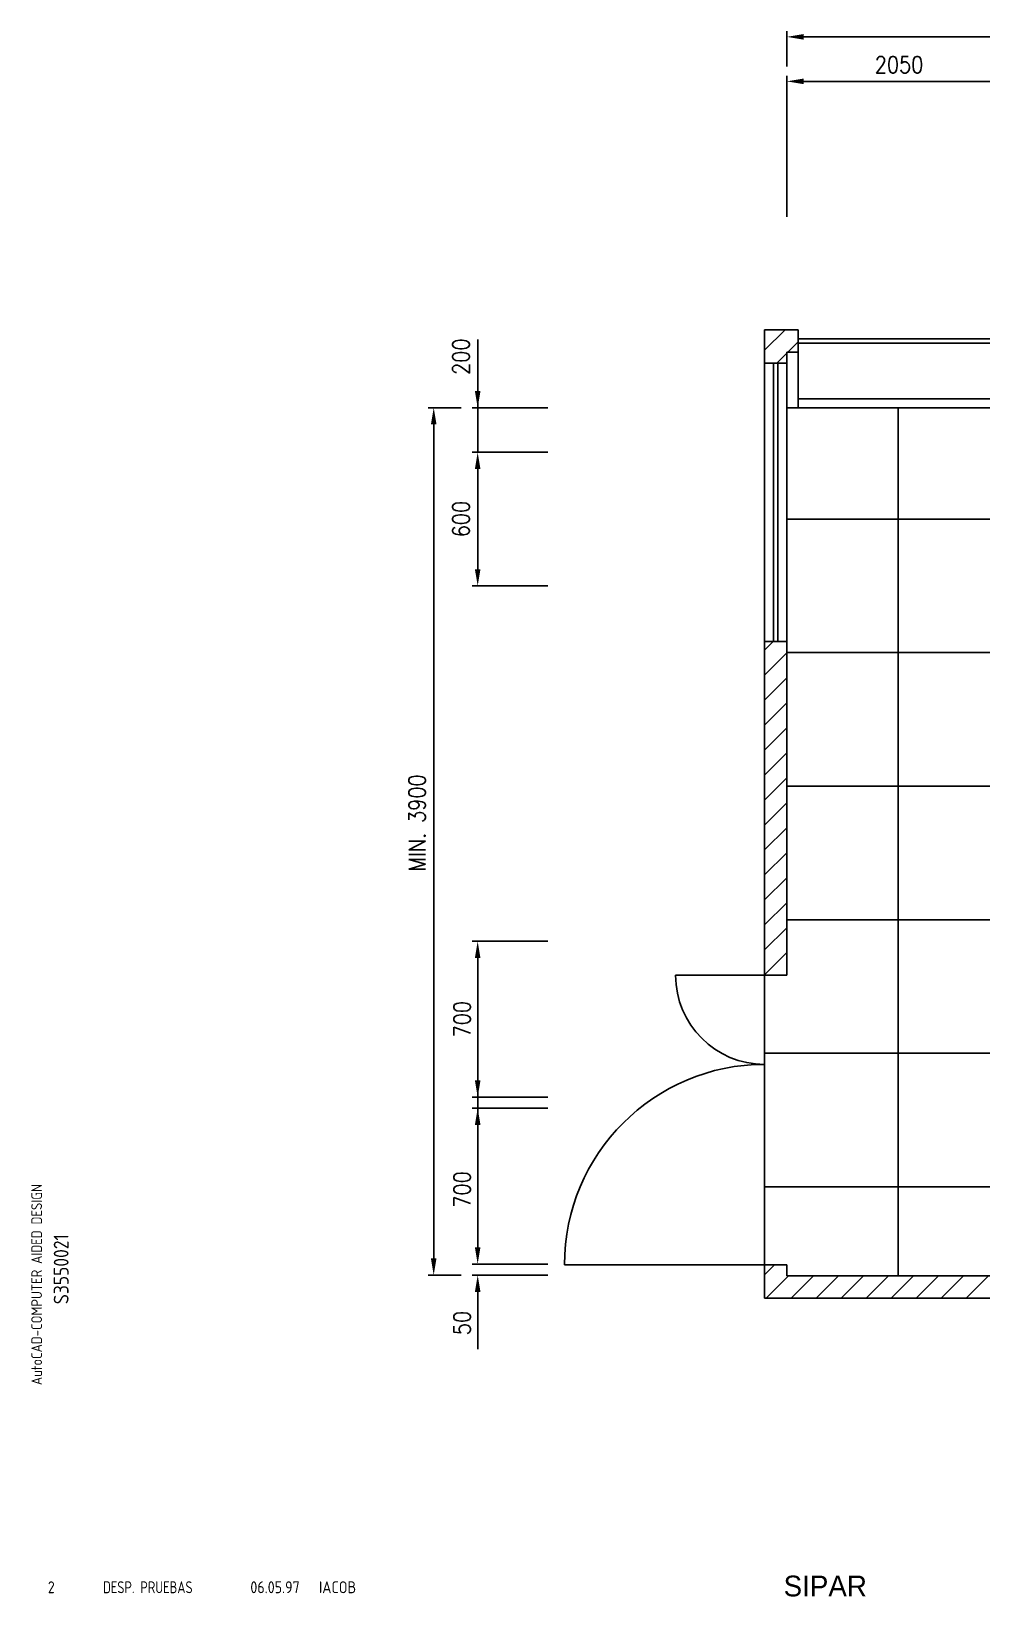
# Model space of a CAD drawing. Extents: x 10 to 414, y 6 to 280.
# Drawn here: x 9.7 to 169.9, y 13.2 to 276.9 of the extents above; entities that cross this region are included whole.
import ezdxf
from ezdxf.enums import TextEntityAlignment as Align

# ---------------------------------------------------------------- set-up
doc = ezdxf.new("R2010")
doc.units = 0
doc.header["$LTSCALE"] = 5
doc.header["$MEASUREMENT"] = 0
doc.layers.get('0').update_dxf_attribs({"linetype": 'CONTINUOUS'})
for name, color, linetype in [('CART', 7, 'CONTINUOUS'), ('CART-TESTI', 4, 'CONTINUOUS'), ('PAVIMENTO', 40, 'CONTINUOUS'), ('QUOTE', 7, 'CONTINUOUS')]:
    doc.layers.add(name, color=color, linetype=linetype)
doc.styles.add('DIN', font='DIN.shx', dxfattribs={"width": 0.85})
doc.styles.add('ROMANS', font='ROMANS.shx', dxfattribs={"width": 0.85, "height": 75})
doc.styles.add('X', font='UNIV.SHX', dxfattribs={"height": 3.5})

# ---------------------------------------------------------------- blocks, each defined once
blk = doc.blocks.new('REV2')
at = {"color": 3, "style": 'DIN'}
for s, width, p in [('2', 0.9, (12.45, 13.79)), ('DESP. PRUEBAS', 0.8, (21.76, 13.79)), ('06.05.97', 0.9, (46.59, 13.79)), ('IACOB', 0.9, (58.16, 13.79))]:
    blk.add_text(s, height=2, dxfattribs=dict(at, width=width)).set_placement(p)
blk = doc.blocks.new('*X15')
at = {"color": 0}
for p, q in [((3562.5, 11869.3), (3654.3, 11961.1)), ((7612.5, 11878.1), (7695.4, 11961.1)), ((3666.6, 11861.1), (3712.5, 11907)), ((7662.5, 11815.9), (7762.5, 11915.9)), ((3616.6, 11811.1), (3662.5, 11857)), ((3562.5, 10522.2), (3601.4, 10561.1)), ((7662.5, 10468.8), (7754.7, 10561.1)), ((3562.5, 10410), (3662.5, 10510)), ((7662.5, 10356.6), (7762.5, 10456.6)), ((3562.5, 10297.7), (3662.5, 10397.7)), ((7662.5, 10244.3), (7762.5, 10344.3)), ((3562.5, 10185.5), (3662.5, 10285.5)), ((7662.5, 10132.1), (7762.5, 10232.1)), ((3562.5, 10073.2), (3662.5, 10173.2)), ((3562.5, 9960.9), (3662.5, 10060.9)), ((7662.5, 10019.8), (7762.5, 10119.8)), ((7662.5, 9907.6), (7762.5, 10007.6)), ((3562.5, 9848.7), (3662.5, 9948.7)), ((7662.5, 9795.3), (7762.5, 9895.3)), ((3562.5, 9736.4), (3662.5, 9836.4)), ((7662.5, 9683.1), (7762.5, 9783.1)), ((3562.5, 9624.2), (3662.5, 9724.2)), ((7662.5, 9570.8), (7762.5, 9670.8)), ((3562.5, 9511.9), (3662.5, 9611.9)), ((3562.5, 9399.7), (3662.5, 9499.7)), ((7691.4, 9487.4), (7762.5, 9558.6)), ((7662.5, 9458.6), (7691.4, 9487.4)), ((7662.5, 9346.3), (7759.9, 9443.7)), ((7759.9, 9443.7), (7762.5, 9446.3)), ((3562.5, 9287.4), (3662.5, 9387.4)), ((7662.5, 9234.1), (7762.5, 9334.1)), ((3562.5, 9175.2), (3662.5, 9275.2)), ((7662.5, 9121.8), (7762.5, 9221.8)), ((3562.5, 9062.9), (3662.5, 9162.9)), ((7662.5, 9009.6), (7762.5, 9109.6)), ((7662.5, 8897.3), (7762.5, 8997.3)), ((7662.5, 8785), (7762.5, 8885)), ((7662.5, 8672.8), (7762.5, 8772.8)), ((7662.5, 8560.5), (7762.5, 8660.5)), ((7662.5, 8448.3), (7762.5, 8548.3)), ((7662.5, 8336), (7762.5, 8436)), ((7662.5, 8223.8), (7762.5, 8323.8)), ((7662.5, 8111.5), (7762.5, 8211.5)), ((7662.5, 7999.3), (7762.5, 8099.3)), ((7662.5, 7887), (7762.5, 7987)), ((7662.5, 7774.8), (7762.5, 7874.8)), ((3562.5, 7715.9), (3607.7, 7761.1)), ((7611.1, 7611.1), (7762.5, 7762.5)), ((3570, 7611.1), (3670, 7711.1)), ((3682.2, 7611.1), (3782.2, 7711.1)), ((3794.5, 7611.1), (3894.5, 7711.1)), ((3906.7, 7611.1), (4006.7, 7711.1)), ((4019, 7611.1), (4119, 7711.1)), ((4131.2, 7611.1), (4231.2, 7711.1)), ((4243.5, 7611.1), (4343.5, 7711.1)), ((4355.7, 7611.1), (4455.7, 7711.1)), ((4468, 7611.1), (4568, 7711.1)), ((4580.2, 7611.1), (4680.2, 7711.1)), ((4692.5, 7611.1), (4792.5, 7711.1)), ((4804.7, 7611.1), (4904.7, 7711.1)), ((4917, 7611.1), (5017, 7711.1)), ((5029.2, 7611.1), (5129.2, 7711.1)), ((5141.5, 7611.1), (5241.5, 7711.1)), ((5253.8, 7611.1), (5353.8, 7711.1)), ((5366, 7611.1), (5466, 7711.1)), ((5478.3, 7611.1), (5578.3, 7711.1)), ((5590.5, 7611.1), (5690.5, 7711.1)), ((5702.8, 7611.1), (5802.8, 7711.1)), ((5815, 7611.1), (5915, 7711.1)), ((5927.3, 7611.1), (6027.3, 7711.1)), ((6039.5, 7611.1), (6139.5, 7711.1)), ((6151.8, 7611.1), (6251.8, 7711.1)), ((6264, 7611.1), (6364, 7711.1)), ((6376.3, 7611.1), (6476.3, 7711.1)), ((6488.5, 7611.1), (6588.5, 7711.1)), ((6600.8, 7611.1), (6700.8, 7711.1)), ((6713, 7611.1), (6813, 7711.1)), ((6825.3, 7611.1), (6925.3, 7711.1)), ((6937.6, 7611.1), (7037.6, 7711.1)), ((7049.8, 7611.1), (7149.8, 7711.1)), ((7162.1, 7611.1), (7262.1, 7711.1)), ((7274.3, 7611.1), (7374.3, 7711.1)), ((7386.6, 7611.1), (7486.6, 7711.1)), ((7498.8, 7611.1), (7598.8, 7711.1)), ((7723.3, 7611.1), (7762.5, 7650.3))]:
    blk.add_line(p, q, dxfattribs=at)

msp = doc.modelspace()

# ---------------------------------------------------------------- linework, layer by layer
at = {"layer": 'PAVIMENTO'}
for p, q in [((133.28, 63.51), (133.28, 226.64)), ((133.28, 226.64), (138.91, 226.64)), ((138.91, 213.51), (138.91, 226.64)), ((137.03, 117.89), (137.03, 222.89)), ((137.03, 222.89), (138.91, 222.89)), ((137.03, 221.01), (133.28, 221.01)), ((137.03, 213.51), (287.03, 213.51)), ((155.78, 213.51), (155.78, 67.26)), ((137.03, 194.76), (287.03, 194.76)), ((137.03, 174.14), (133.28, 174.14)), ((137.03, 172.26), (287.03, 172.26)), ((137.03, 149.76), (287.03, 149.76)), ((137.03, 127.26), (287.03, 127.26)), ((137.03, 117.89), (118.28, 117.89)), ((133.28, 104.76), (287.03, 104.76)), ((133.28, 82.26), (287.03, 82.26)), ((137.03, 69.14), (99.53, 69.14)), ((137.03, 69.14), (137.03, 67.26)), ((287.03, 67.26), (137.03, 67.26)), ((290.78, 63.51), (133.28, 63.51))]:
    msp.add_line(p, q, dxfattribs=at)
for points in [[(138.91, 225.14), (285.16, 225.14)], [(138.91, 224.39), (285.16, 224.39)], [(134.78, 221.01), (134.78, 174.14)], [(135.53, 221.01), (135.53, 174.14)], [(138.91, 215.01), (285.16, 215.01)]]:
    msp.add_lwpolyline(points, dxfattribs=at)
for centre, radius, start, end in [((133.28, 117.89), 15, 180, 270), ((133.28, 69.14), 33.75, 90, 180)]:
    msp.add_arc(centre, radius, start, end, dxfattribs=at)
at = {"layer": 'QUOTE', "color": 4}
for p, q in [((137.03, 271.04), (137.03, 276.94)), ((139.85, 276.01), (284.22, 276.01)), ((137.03, 245.66), (137.03, 269.44)), ((181.41, 268.51), (139.85, 268.51)), ((84.91, 219.14), (84.91, 225.03)), ((84.91, 206.01), (84.91, 221.01)), ((84.91, 216.32), (84.91, 219.14)), ((82.1, 213.51), (76.56, 213.51)), ((96.72, 213.51), (83.97, 213.51)), ((77.5, 70.19), (77.5, 210.7)), ((96.72, 206.01), (83.97, 206.01)), ((84.91, 186.32), (84.91, 203.2)), ((84.91, 203.2), (84.91, 200.39)), ((96.72, 183.51), (83.97, 183.51)), ((96.72, 123.62), (83.97, 123.62)), ((84.91, 100.19), (84.91, 120.81)), ((84.91, 72.06), (84.91, 115.19)), ((96.72, 97.37), (83.97, 97.37)), ((96.72, 95.5), (83.97, 95.5)), ((96.72, 69.25), (83.97, 69.25)), ((82.1, 67.37), (76.56, 67.37)), ((96.72, 67.37), (83.97, 67.37)), ((84.91, 54.89), (84.91, 64.56))]:
    msp.add_line(p, q, dxfattribs=at)
for points in [[(139.85, 276.48), (139.85, 275.54), (137.03, 276.01)], [(139.85, 268.98), (139.85, 268.04), (137.03, 268.51)], [(84.44, 216.32), (85.38, 216.32), (84.91, 213.51)], [(77.03, 210.7), (77.97, 210.7), (77.5, 213.51)], [(84.44, 203.2), (85.38, 203.2), (84.91, 206.01)], [(84.44, 203.2), (85.38, 203.2), (84.91, 206.01)], [(84.44, 186.32), (85.38, 186.32), (84.91, 183.51)], [(84.44, 120.81), (85.38, 120.81), (84.91, 123.62)], [(84.44, 100.19), (85.38, 100.19), (84.91, 97.37)], [(84.44, 92.69), (85.38, 92.69), (84.91, 95.5)], [(84.44, 72.06), (85.38, 72.06), (84.91, 69.25)], [(77.03, 70.19), (77.97, 70.19), (77.5, 67.37)], [(84.44, 64.56), (85.38, 64.56), (84.91, 67.37)]]:
    msp.add_solid(points, dxfattribs=at)

# ---------------------------------------------------------------- block references
at = {"linetype": 'Continuous'}
msp.add_blockref('REV2', (0, 0), dxfattribs=at)
at = {"layer": 'CART-TESTI', "xscale": 0.03750000000000001, "yscale": 0.03750000000000001, "zscale": 0.03750000000000001}
msp.add_blockref('*X15', (-0.31, -221.9), dxfattribs=at)

# ---------------------------------------------------------------- texts
at = {"layer": 'CART', "color": 1, "style": 'DIN', "width": 0.9}
msp.add_text('AutoCAD-COMPUTER AIDED DESIGN', height=1.8, rotation=90, dxfattribs=at).set_placement((11.47, 48.84))
at = {"layer": 'CART', "color": 3, "style": 'DIN', "width": 0.9, "flags": 1}
msp.add_attdef('S3550021', text='', height=2.5, rotation=90, dxfattribs=at).set_placement((15.95, 68.38), align=Align.CENTER)
at = {"layer": 'CART', "color": 6, "style": 'X', "flags": 1}
msp.add_attdef('SIPAR', text='', height=3.5, dxfattribs=at).set_placement((143.5, 15), align=Align.MIDDLE)
at = {"layer": 'QUOTE', "color": 3, "style": 'ROMANS', "width": 0.85}
msp.add_text('2050', height=2.812, dxfattribs=at).set_placement((155.94, 271.32), align=Align.MIDDLE)
for s, p in [('200', (82.1, 222.12)), ('MIN. 3900', (74.69, 143.56)), ('50', (82.28, 59.31))]:
    msp.add_text(s, height=2.812, rotation=90, dxfattribs=at).set_placement(p, align=Align.MIDDLE)
for s, p in [('600', (82.1, 194.76)), ('700', (82.28, 110.5)), ('700', (82.28, 81.81))]:
    msp.add_text(s, height=2.812, rotation=90, dxfattribs=at).set_placement(p, align=Align.MIDDLE_CENTER)

doc.saveas('drawing.dxf')
